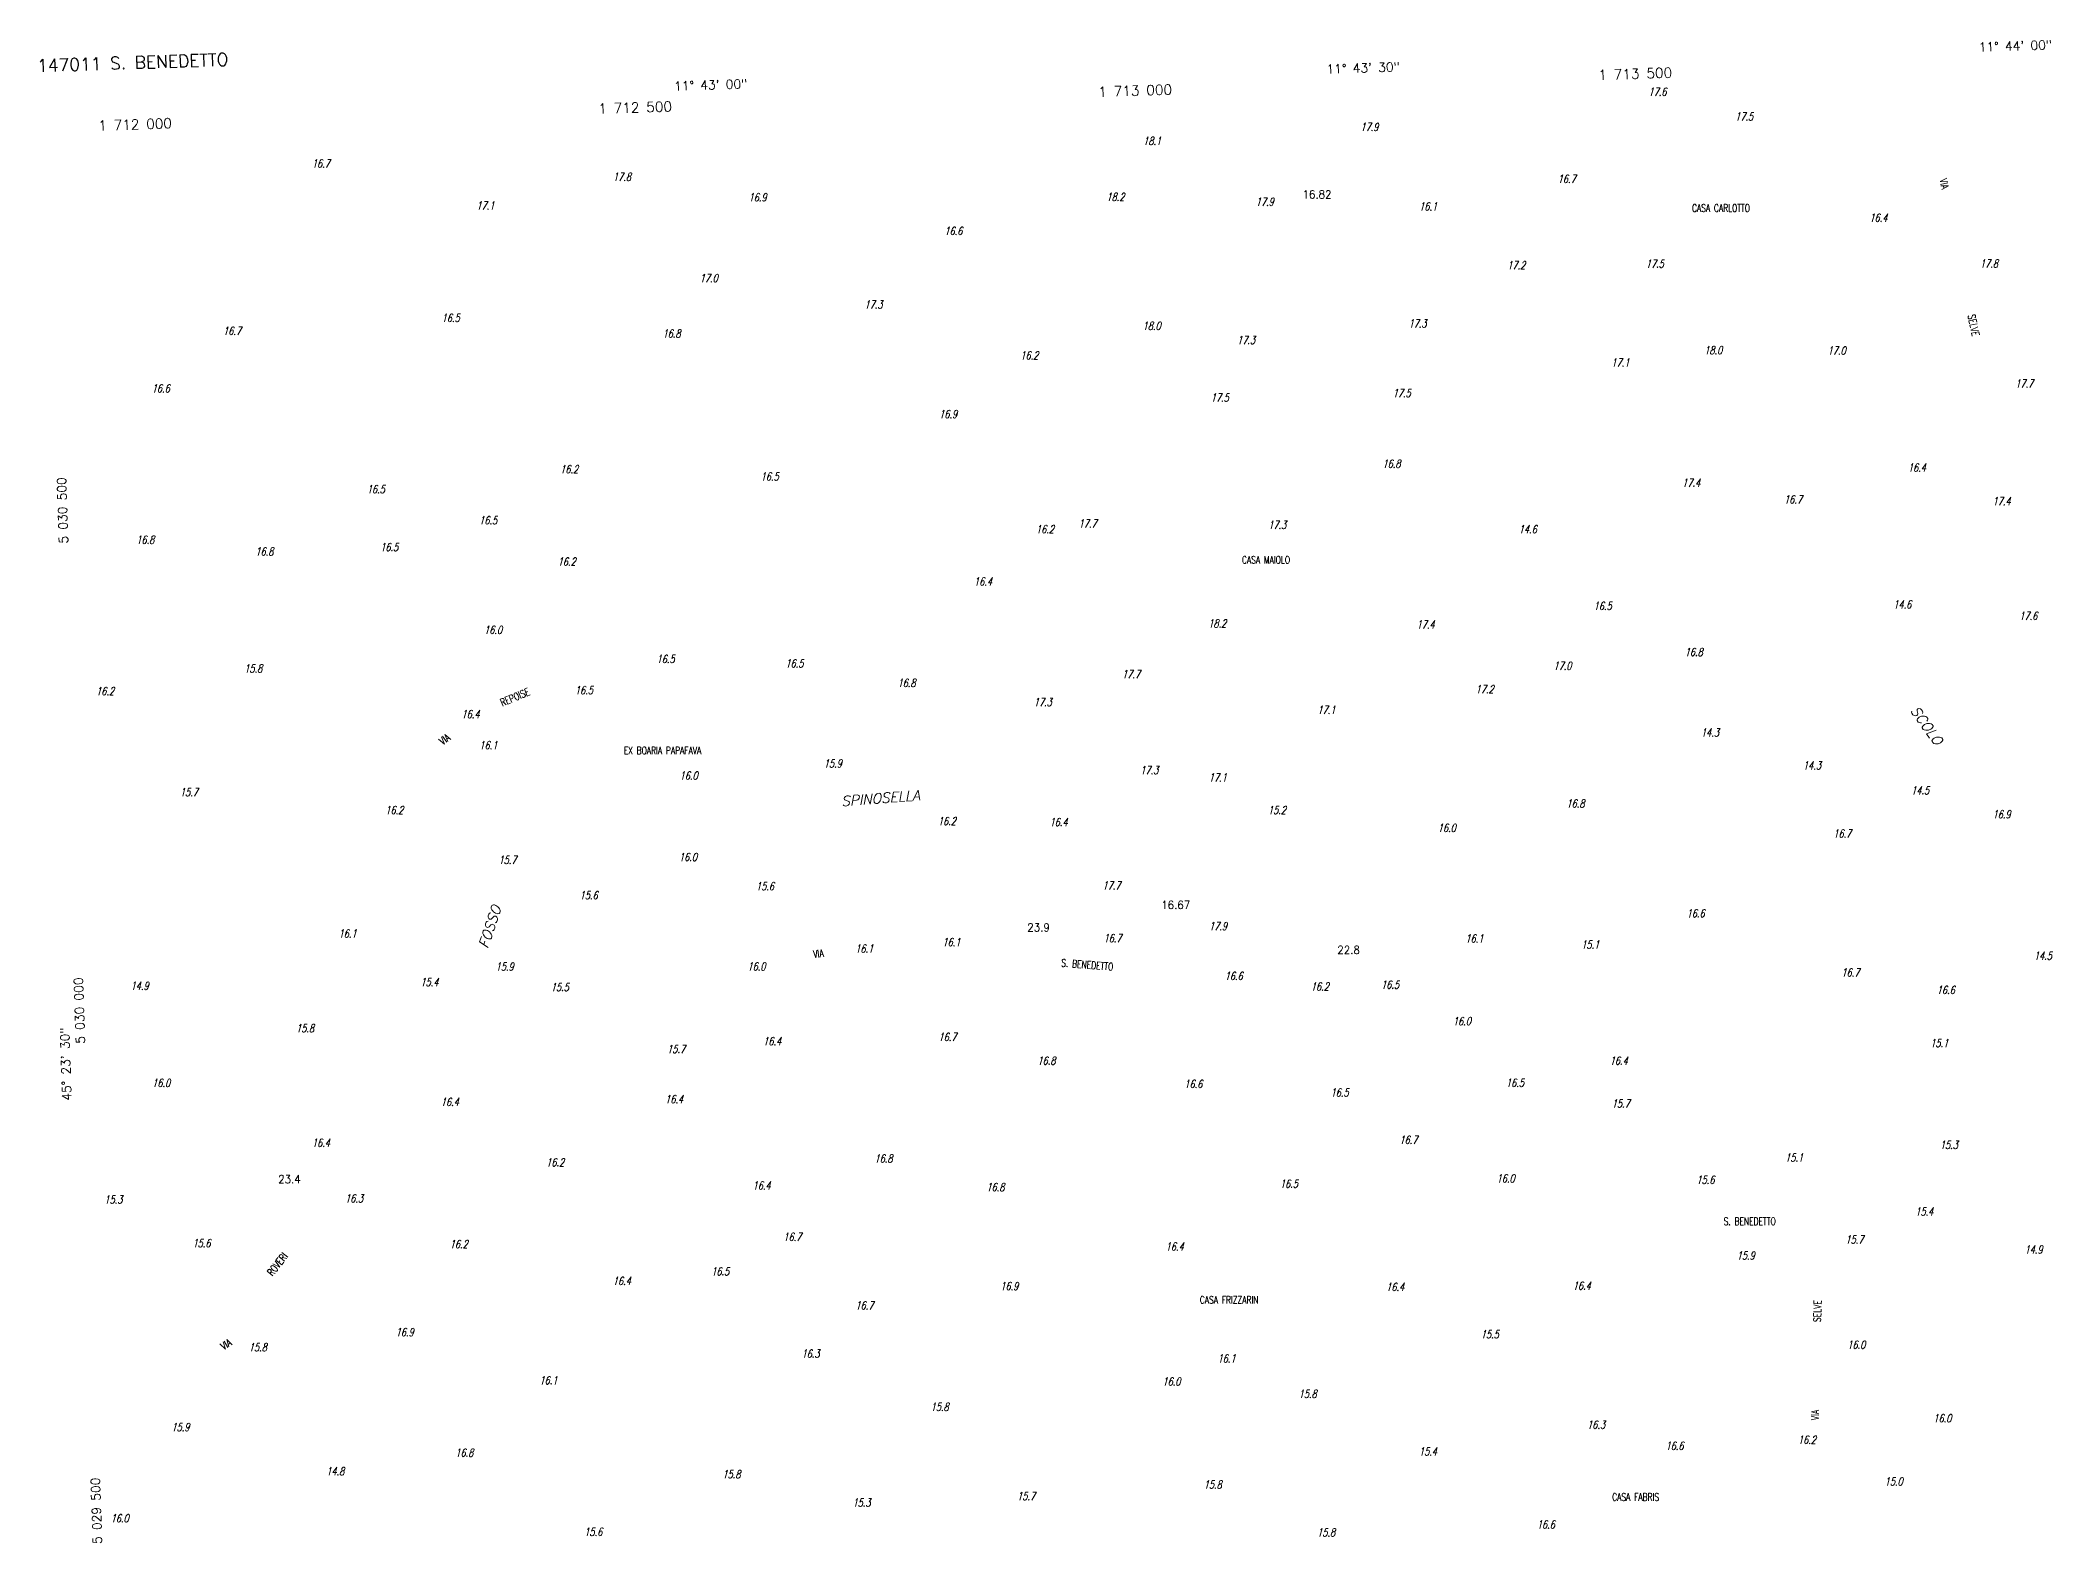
# Model space of a CAD drawing. Extents: x 1711905 to 1716091, y 5028020 to 5031001.
# Drawn here: x 1711905 to 1713917, y 5029468 to 5030970 of the extents above; entities that cross this region are included whole.
import ezdxf
from ezdxf.enums import TextEntityAlignment as Align

# ---------------------------------------------------------------- set-up
doc = ezdxf.new("R2010")
doc.units = 0
for name, color, linetype in [('11B2', 13, 'CONTINUOUS'), ('12A1', 13, 'CONTINUOUS'), ('12B2', 13, 'CONTINUOUS'), ('14G7', 5, 'CONTINUOUS'), ('14O15', 5, 'CONTINUOUS'), ('16C3', 8, 'CONTINUOUS'), ('16D4', 8, 'CONTINUOUS')]:
    doc.layers.add(name, color=color, linetype=linetype)
doc.styles.add('ROMANS', font='romans.shx')
doc.styles.get("Standard").update_dxf_attribs({"font": 'SIMPLEX'})
doc.styles.add('STYLE1', font='romans.shx', dxfattribs={"width": 0.75, "oblique": 15})

msp = doc.modelspace()

# ---------------------------------------------------------------- texts
at = {"layer": '11B2', "style": 'STYLE1', "oblique": 15, "width": 0.75}
for s, p in [('17.6               ', (1713512.859, 5030914.227, 17.599)), ('17.5               ', (1713599.539, 5030889.516, 17.507)), ('18.1               ', (1713007.621, 5030864.969, 18.129)), ('17.9               ', (1713224.848, 5030878.961, 17.909)), ('16.7               ', (1712176.48, 5030842.531, 16.697)), ('17.8               ', (1712477.504, 5030829.164, 17.773)), ('16.7               ', (1713422.125, 5030827.141, 16.721)), ('16.9               ', (1712613.102, 5030808.695, 16.917)), ('18.2               ', (1712970.883, 5030809.023, 18.184)), ('17.9               ', (1713120.223, 5030804.211, 17.946)), ('17.1               ', (1712340.934, 5030800.406, 17.112)), ('16.1               ', (1713283.578, 5030799.57, 16.063)), ('16.4               ', (1713733.781, 5030788.25, 16.447)), ('16.6               ', (1712808.859, 5030775, 16.611)), ('17.2               ', (1713371.668, 5030740.719, 17.233)), ('17.5               ', (1713510.195, 5030742.336, 17.489)), ('17.8               ', (1713844.359, 5030742.477, 17.763)), ('17.0               ', (1712564.242, 5030727.852, 16.976)), ('17.3               ', (1712728.973, 5030701.453, 17.267)), ('16.5               ', (1712306.238, 5030688.109, 16.522)), ('18.0               ', (1713007.145, 5030680.203, 17.964)), ('17.3               ', (1713272.957, 5030682.633, 17.324)), ('16.7               ', (1712087.613, 5030675.148, 16.736)), ('16.8               ', (1712527.047, 5030672.5, 16.833)), ('17.3               ', (1713101.523, 5030666.023, 17.306)), ('16.2               ', (1712884.82, 5030650.633, 16.246)), ('17.1               ', (1713475.766, 5030643.508, 17.123)), ('18.0               ', (1713568.617, 5030655.82, 17.982)), ('17.0               ', (1713692.059, 5030655.391, 17.032)), ('17.7               ', (1713879.629, 5030622.391, 17.69)), ('16.6               ', (1712016.324, 5030617.633, 16.6)), ('17.5               ', (1713075.195, 5030608.508, 17.507)), ('17.5               ', (1713257.156, 5030612.961, 17.489)), ('16.9               ', (1712803.656, 5030591.93, 16.937)), ('16.8               ', (1713246.922, 5030542.328, 16.776)), ('16.2               ', (1712424.68, 5030536.844, 16.25)), ('16.5               ', (1712625.148, 5030529.555, 16.515)), ('17.4               ', (1713546.574, 5030523.398, 17.434)), ('16.4               ', (1713772.289, 5030538.539, 16.41)), ('16.5               ', (1712231.43, 5030517, 16.451)), ('16.7               ', (1713648.449, 5030506.703, 16.666)), ('17.4               ', (1713856.945, 5030504.922, 17.397)), ('16.5               ', (1712343.672, 5030485.805, 16.464)), ('17.7               ', (1712943.129, 5030482.633, 17.727)), ('17.3               ', (1713132.68, 5030481.164, 17.306)), ('16.8               ', (1712000.859, 5030466.367, 16.814)), ('16.5               ', (1712244.793, 5030459.078, 16.496)), ('16.2               ', (1712900.465, 5030476.898, 16.154)), ('14.6               ', (1713383.164, 5030476.813, 14.6)), ('16.8               ', (1712119.945, 5030454.617, 16.827)), ('16.2               ', (1712422.25, 5030444.492, 16.224)), ('16.4               ', (1712838.492, 5030424.648, 16.447)), ('16.5               ', (1713458.074, 5030400.18, 16.483)), ('14.6               ', (1713757.652, 5030401.758, 14.605)), ('18.2               ', (1713072.73, 5030382.758, 18.202)), ('17.4               ', (1713281.082, 5030381.719, 17.434)), ('17.6               ', (1713883.68, 5030390.289, 17.617)), ('16.0               ', (1712348.609, 5030376.203, 16.042)), ('16.5               ', (1712521.109, 5030347.211, 16.477)), ('16.5               ', (1712649.918, 5030342.758, 16.489)), ('17.0               ', (1713417.891, 5030340.398, 17.032)), ('16.8               ', (1713549.148, 5030354.148, 16.758)), ('15.8               ', (1712108.844, 5030337.656, 15.822)), ('16.8               ', (1712762.047, 5030323.313, 16.827)), ('17.7               ', (1712986.512, 5030332.063, 17.672)), ('16.2               ', (1711960.691, 5030314.969, 16.172)), ('16.5               ', (1712439.461, 5030316.023, 16.496)), ('17.3               ', (1712898.211, 5030304.109, 17.343)), ('17.2               ', (1713340.121, 5030316.906, 17.16)), ('16.4               ', (1712326.047, 5030292.125, 16.448)), ('17.1               ', (1713181.844, 5030296.25, 17.142)), ('16.1               ', (1712343.867, 5030260.938, 16.088)), ('14.3               ', (1713565.348, 5030273.539, 14.29)), ('15.9               ', (1712688.324, 5030242.711, 15.925)), ('14.3               ', (1713667.422, 5030240.734, 14.29)), ('16.0               ', (1712544.199, 5030230.555, 16.016)), ('17.3               ', (1713004.742, 5030236.063, 17.324)), ('17.1               ', (1713073.195, 5030228.773, 17.05)), ('15.7               ', (1712044.535, 5030214.117, 15.705)), ('16.8               ', (1713430.855, 5030202.68, 16.849)), ('14.5               ', (1713775.531, 5030215.852, 14.55)), ('16.2               ', (1712249.895, 5030196.125, 16.178)), ('16.2               ', (1712802.441, 5030185.211, 16.191)), ('16.4               ', (1712914.008, 5030184.219, 16.438)), ('15.2               ', (1713132.426, 5030196.203, 15.185)), ('16.0               ', (1713302.223, 5030178.375, 15.971)), ('16.9               ', (1713856.945, 5030191.961, 16.867)), ('16.7               ', (1713697.668, 5030172.703, 16.703)), ('15.7               ', (1712363.055, 5030146.422, 15.692)), ('16.0               ', (1712543.52, 5030149.211, 16.049)), ('15.6               ', (1712620.48, 5030120.047, 15.595)), ('17.7               ', (1712966.961, 5030120.805, 17.672)), ('15.6               ', (1712444.188, 5030110.969, 15.562)), ('17.9               ', (1713073.504, 5030080.172, 17.873)), ('16.6               ', (1713551.039, 5030092.906, 16.63)), ('16.1               ', (1712203.137, 5030072.781, 16.107)), ('16.1               ', (1712719.719, 5030057.672, 16.094)), ('16.1               ', (1712806.898, 5030064.102, 16.088)), ('16.7               ', (1712968.004, 5030068.133, 16.714)), ('16.1               ', (1713329.809, 5030067.797, 16.118)), ('15.1               ', (1713445.656, 5030061.719, 15.094)), ('15.9               ', (1712360.191, 5030039.68, 15.906)), ('16.0               ', (1712611.973, 5030039.844, 15.964)), ('14.5               ', (1713898.262, 5030050.594, 14.495)), ('14.9               ', (1711995.25, 5030020.531, 14.914)), ('15.4               ', (1712284.957, 5030024.18, 15.362)), ('15.5               ', (1712415.379, 5030019.273, 15.504)), ('16.6               ', (1713089.172, 5030030.328, 16.594)), ('16.2               ', (1713175.289, 5030019.766, 16.234)), ('16.5               ', (1713245.516, 5030021.617, 16.454)), ('16.7               ', (1713705.77, 5030033.773, 16.684)), ('16.6               ', (1713801.145, 5030016.336, 16.575)), ('15.8               ', (1712160.605, 5029978, 15.783)), ('16.0               ', (1713317.324, 5029985.125, 15.994)), ('15.7               ', (1712531.629, 5029957.305, 15.653)), ('16.4               ', (1712627.676, 5029965.086, 16.384)), ('16.7               ', (1712802.969, 5029969.328, 16.744)), ('15.1               ', (1713794.664, 5029963.273, 15.147)), ('16.8               ', (1712901.918, 5029945.641, 16.774)), ('16.4               ', (1713474.148, 5029945.617, 16.361)), ('16.0               ', (1712016.746, 5029923.414, 16.024)), ('16.6               ', (1713048.809, 5029922.336, 16.624)), ('16.5               ', (1713370.387, 5029923.555, 16.47)), ('16.4               ', (1712305.375, 5029904.375, 16.414)), ('16.4               ', (1712529.652, 5029907.164, 16.384)), ('16.5               ', (1713195.031, 5029913.836, 16.504)), ('15.7               ', (1713476.176, 5029902.68, 15.7)), ('16.4               ', (1712176.52, 5029863.625, 16.444)), ('16.7               ', (1713263.859, 5029866.438, 16.744)), ('15.3               ', (1713804.266, 5029861.508, 15.331)), ('16.2               ', (1712410.688, 5029844.023, 16.174)), ('16.8               ', (1712738.969, 5029847.813, 16.774)), ('15.1               ', (1713649.535, 5029848.805, 15.147)), ('16.4               ', (1712617.145, 5029820.883, 16.414)), ('16.8               ', (1712850.883, 5029819.266, 16.804)), ('16.5               ', (1713144.398, 5029822.695, 16.504)), ('16.0               ', (1713361.07, 5029827.961, 16.017)), ('15.6               ', (1713560.828, 5029826.531, 15.599)), ('15.3               ', (1711968.949, 5029806.758, 15.26)), ('16.3               ', (1712209.645, 5029807.953, 16.264)), ('15.4               ', (1713779.68, 5029794.773, 15.432)), ('15.6               ', (1712057.109, 5029763.297, 15.604)), ('16.2               ', (1712314.301, 5029762.242, 16.174)), ('16.7               ', (1712647.832, 5029769.477, 16.714)), ('16.4               ', (1713030.148, 5029759.781, 16.444)), ('15.7               ', (1713709.793, 5029766.82, 15.75)), ('14.9               ', (1713888.922, 5029756.836, 14.879)), ('16.5               ', (1712575.734, 5029735.047, 16.474)), ('15.9               ', (1713601.102, 5029750.844, 15.85)), ('16.4               ', (1712477.34, 5029725.422, 16.354)), ('16.9               ', (1712864.793, 5029720.297, 16.894)), ('16.4               ', (1713250.594, 5029719.438, 16.444)), ('16.4               ', (1713437.199, 5029720.742, 16.353)), ('16.7               ', (1712719.934, 5029701.023, 16.744)), ('16.9               ', (1712260.273, 5029674.289, 16.894)), ('15.8               ', (1712113.414, 5029659.203, 15.844)), ('15.5               ', (1713345.254, 5029672.133, 15.504)), ('16.0               ', (1713711.68, 5029661.734, 16.025)), ('16.3               ', (1712666.059, 5029652.82, 16.294)), ('16.1               ', (1713081.996, 5029647.984, 16.084)), ('16.1               ', (1712403.973, 5029626.086, 16.114)), ('16.0               ', (1713026.91, 5029624.898, 15.994)), ('15.8               ', (1712795.125, 5029599.594, 15.844)), ('15.8               ', (1713163.102, 5029612.508, 15.784)), ('15.9               ', (1712036.047, 5029579.406, 15.92)), ('16.3               ', (1713451.523, 5029581.727, 16.32)), ('16.0               ', (1713797.676, 5029588.156, 16.046)), ('16.8               ', (1712319.906, 5029553.797, 16.804)), ('15.4               ', (1713283.426, 5029554.992, 15.394)), ('16.6               ', (1713529.957, 5029560.75, 16.569)), ('16.2               ', (1713662.391, 5029566.695, 16.183)), ('14.8               ', (1712190.777, 5029535.188, 14.794)), ('15.8               ', (1712586.93, 5029532.188, 15.784)), ('15.8               ', (1713068.176, 5029521.922, 15.814)), ('15.0               ', (1713749.07, 5029524.969, 14.968)), ('15.3               ', (1712717.047, 5029503.836, 15.334)), ('15.7               ', (1712881.566, 5029510.336, 15.664)), ('16.0               ', (1711975.289, 5029488.203, 15.98)), ('15.6               ', (1712448.809, 5029474.672, 15.574)), ('15.8               ', (1713181.59, 5029474.125, 15.814)), ('16.6               ', (1713401.297, 5029482.086, 16.638))]:
    msp.add_text(s, height=8, dxfattribs=at).set_placement(p)
at = {"layer": '12A1', "width": 0.938}
for s, p in [('23.9               ', (1712891.801, 5030078.797, 23.86)), ('22.8               ', (1713201.809, 5030056.328, 22.75)), ('23.4               ', (1712142.758, 5029827.141, 23.42))]:
    msp.add_text(s, height=8, dxfattribs=at).set_placement(p)
at = {"layer": '12B2', "width": 0.938}
for s, p in [('16.82              ', (1713167.023, 5030811.578, 16.82)), ('16.67              ', (1713025.723, 5030101.344, 16.67))]:
    msp.add_text(s, height=8, dxfattribs=at).set_placement(p)
at = {"layer": '14G7', "width": 0.733}
for s, rotation, p in [('VIA', 281.82, (1713803.977, 5030830.516)), ('SELVE', 281.84, (1713832.102, 5030694.734)), ('REPOISE', 22.72, (1712366.824, 5030303.711)), ('VIA', 36.28, (1712307.289, 5030264.82)), ('VIA', 7.44, (1712678.32, 5030052.211)), ('S. BENEDETTO', 355.61, (1712925.559, 5030043.742)), ('ROVERI', 51.65, (1712136.949, 5029733.695)), ('SELVE', 88.53, (1713685.238, 5029688.297)), ('VIA', 31.29, (1712088.125, 5029660.234)), ('VIA', 88.26, (1713683.047, 5029590.211))]:
    msp.add_text(s, height=7.5, rotation=rotation, dxfattribs=at).set_placement(p)
for s, p in [('CASA CARLOTTO', (1713556.438, 5030798.219)), ('CASA MAIOLO', (1713106.445, 5030446.484)), ('EX BOARIA PAPAFAVA', (1712488.293, 5030255.977)), ('S. BENEDETTO', (1713588.07, 5029785.344)), ('CASA FRIZZARIN', (1713064.332, 5029706.82)), ('CASA FABRIS', (1713476.598, 5029509.742))]:
    msp.add_text(s, height=7.5, dxfattribs=at).set_placement(p)
at = {"layer": '14O15', "color": 5, "style": 'ROMANS', "oblique": 15}
for s, rotation, p in [('SCOLO', 305.52, (1713774.25, 5030299.656)), ('SPINOSELLA', 4.56, (1712706.102, 5030203.93)), ('FOSSO', 71.56, (1712352.254, 5030061.125))]:
    msp.add_text(s, height=10, rotation=rotation, dxfattribs=at).set_placement(p)
at = {"layer": '16C3', "linetype": 'CONTINUOUS', "style": 'ROMANS'}
for s, rotation, p in [('11%%d 44\' 00"', 1.932, (1713879.757, 5030963.987)), ('11%%d 43\' 00"', 1.932, (1712575.189, 5030924.984)), ('11%%d 43\' 30"', 1.932, (1713227.557, 5030941.987)), ('45%%d 23\' 30"', 91.938, (1711930.347, 5029946.155))]:
    msp.add_text(s, height=9, rotation=rotation, dxfattribs=at).set_placement(p, align=Align.MIDDLE)
for s, height, rotation, p in [('1 713 500', 10, 1.932, (1713499.831, 5030931.162)), ('1 713 000', 10, 1.932, (1712999.831, 5030914.295)), ('1 712 000', 10, 1.932, (1711999.831, 5030880.561)), ('1 712 500', 10, 1.932, (1712499.831, 5030897.428)), ('5 030 500', 9, 91.938, (1711931.623, 5030499.831)), ('5 030 000', 9, 91.938, (1711948.541, 5029999.831)), ('5 029 500', 9, 91.938, (1711965.459, 5029499.831))]:
    msp.add_text(s, height=height, rotation=rotation, dxfattribs=at).set_placement(p, align=Align.CENTER)
at = {"layer": '16D4'}
msp.add_text('147011 S. BENEDETTO', height=12.5, rotation=1.941, dxfattribs=at).set_placement((1711901.983, 5030937.913))

doc.saveas('drawing.dxf')
